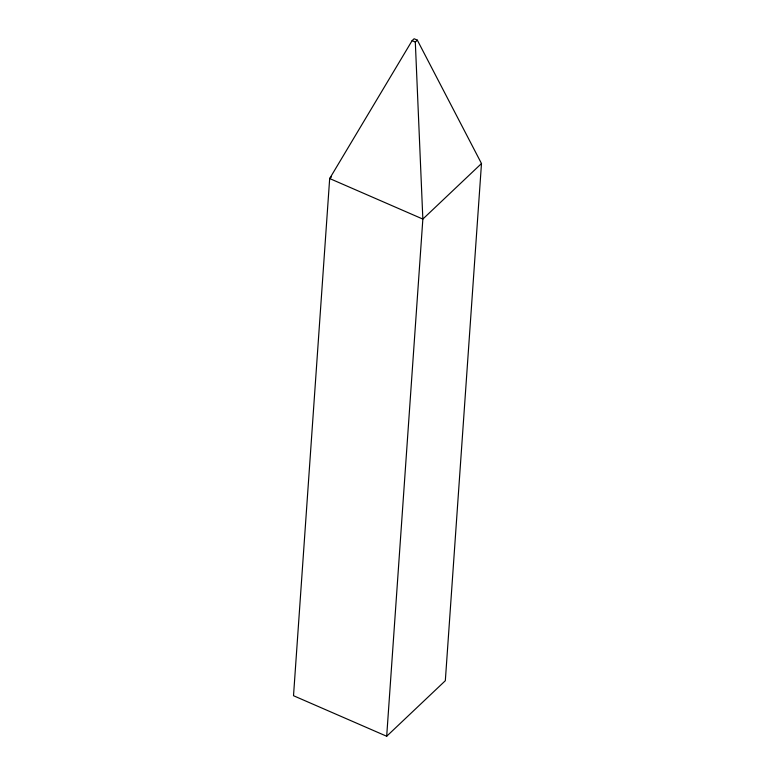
<?xml version="1.0" encoding="UTF-8"?>
<svg xmlns="http://www.w3.org/2000/svg" width="775" height="775" viewBox="0 0 775 775"><rect width="100%" height="100%" fill="white"/><g stroke="black" fill="none" stroke-linecap="round" stroke-linejoin="round"><path stroke-width="1.16" d="M386.686 736.25L422.85 219.073L415.313 42.053L417.328 40.145L481.488 163.535L445.325 680.721L386.686 736.25L293.512 695.717L329.675 178.541L412.106 40.658L414.121 38.75L417.328 40.145M331.429 176.884L329.675 178.541L422.85 219.073L481.488 163.535M412.106 40.658L415.313 42.053"/></g></svg>
